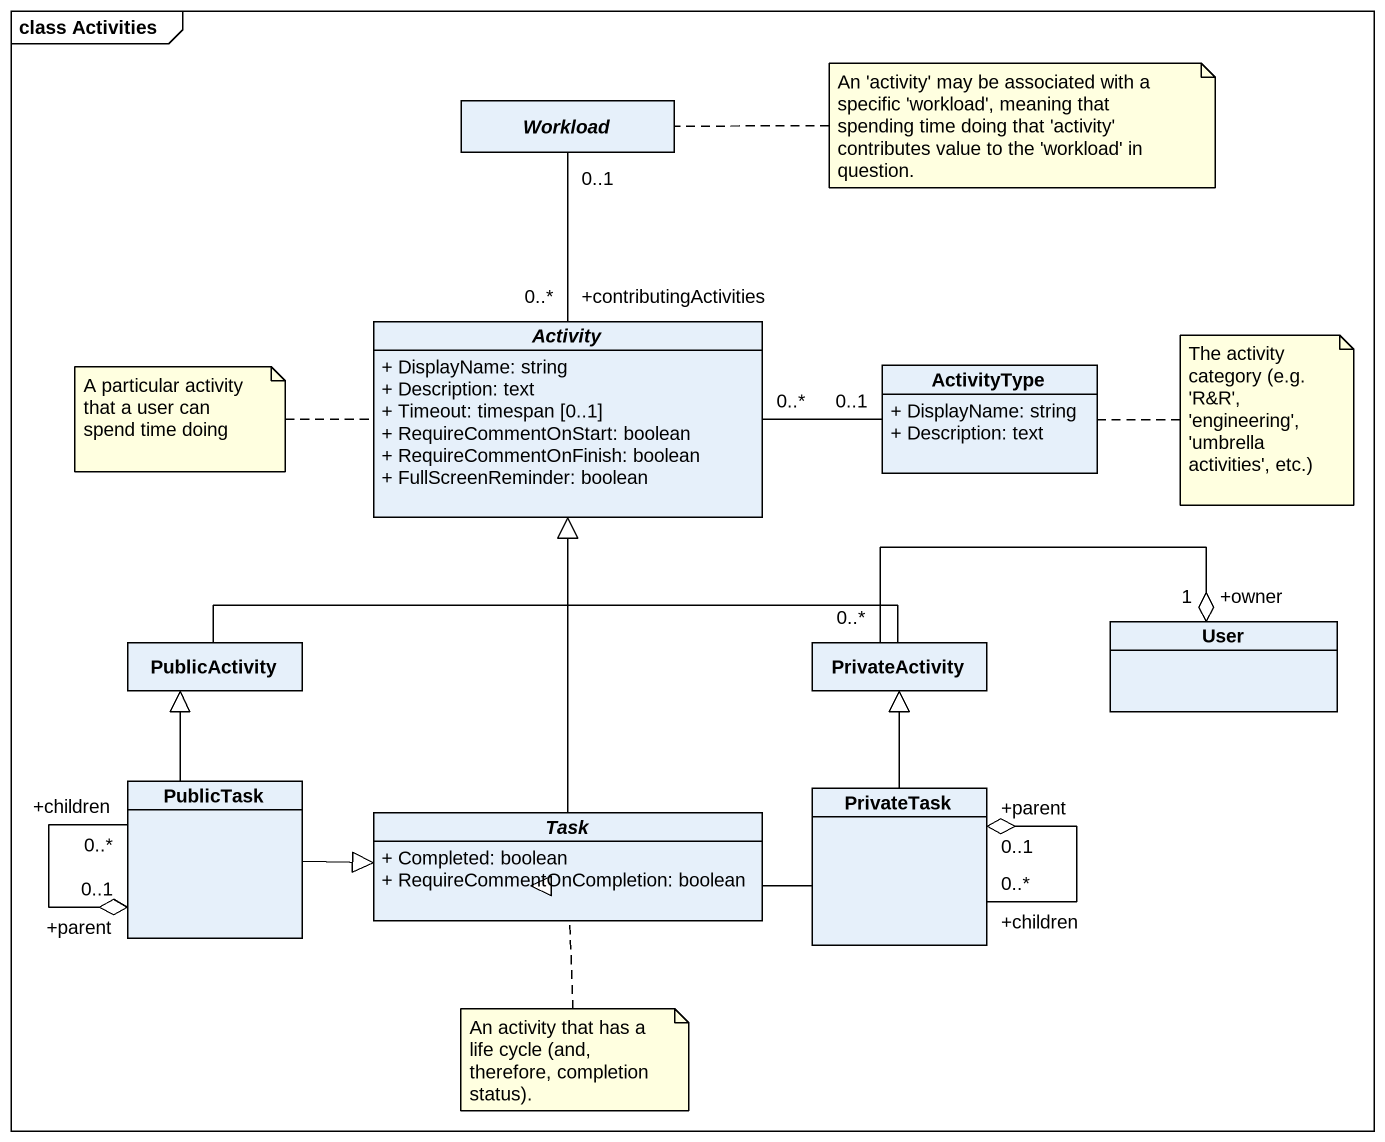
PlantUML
@startuml
mainframe class Activities
hide circle
hide empty members
skinparam classAttributeIconSize 0
abstract class Workload
abstract class Activity {
  + DisplayName: string
  + Description: text
  + Timeout: timespan [0..1]
  + RequireCommentOnStart: boolean
  + RequireCommentOnFinish: boolean
  + FullScreenReminder: boolean
}
class ActivityType {
  + DisplayName: string
  + Description: text
}
class PublicActivity
class PrivateActivity
class User
class PublicTask
abstract class Task {
  + Completed: boolean
  + RequireCommentOnCompletion: boolean
}
class PrivateTask
Activity "+contributingActivities\n0..*" -up- "0..1" Workload
Activity "0..*" -right- "0..1" ActivityType
PublicActivity -up-|> Activity
PrivateActivity -up-|> Activity
PrivateActivity "0..*" -right-o "+owner\n1" User
PublicTask -up-|> PublicActivity
PublicTask "+children\n0..*" --o "+parent\n0..1" PublicTask
PublicTask -right-|> Task
Task -up-|> Activity
PrivateTask -up-|> PrivateActivity
PrivateTask -left-|> Task
PrivateTask "+children\n0..*" --o "+parent\n0..1" PrivateTask
note right of Workload : An 'activity' may be associated with a specific 'workload', meaning that spending time doing that 'activity' contributes value to the 'workload' in question.
note right of ActivityType : The activity category (e.g. 'R&R', 'engineering', 'umbrella activities', etc.)
note left of Activity : A particular activity that a user can spend time doing
note bottom of Task : An activity that has a life cycle (and, therefore, completion status).
@enduml
